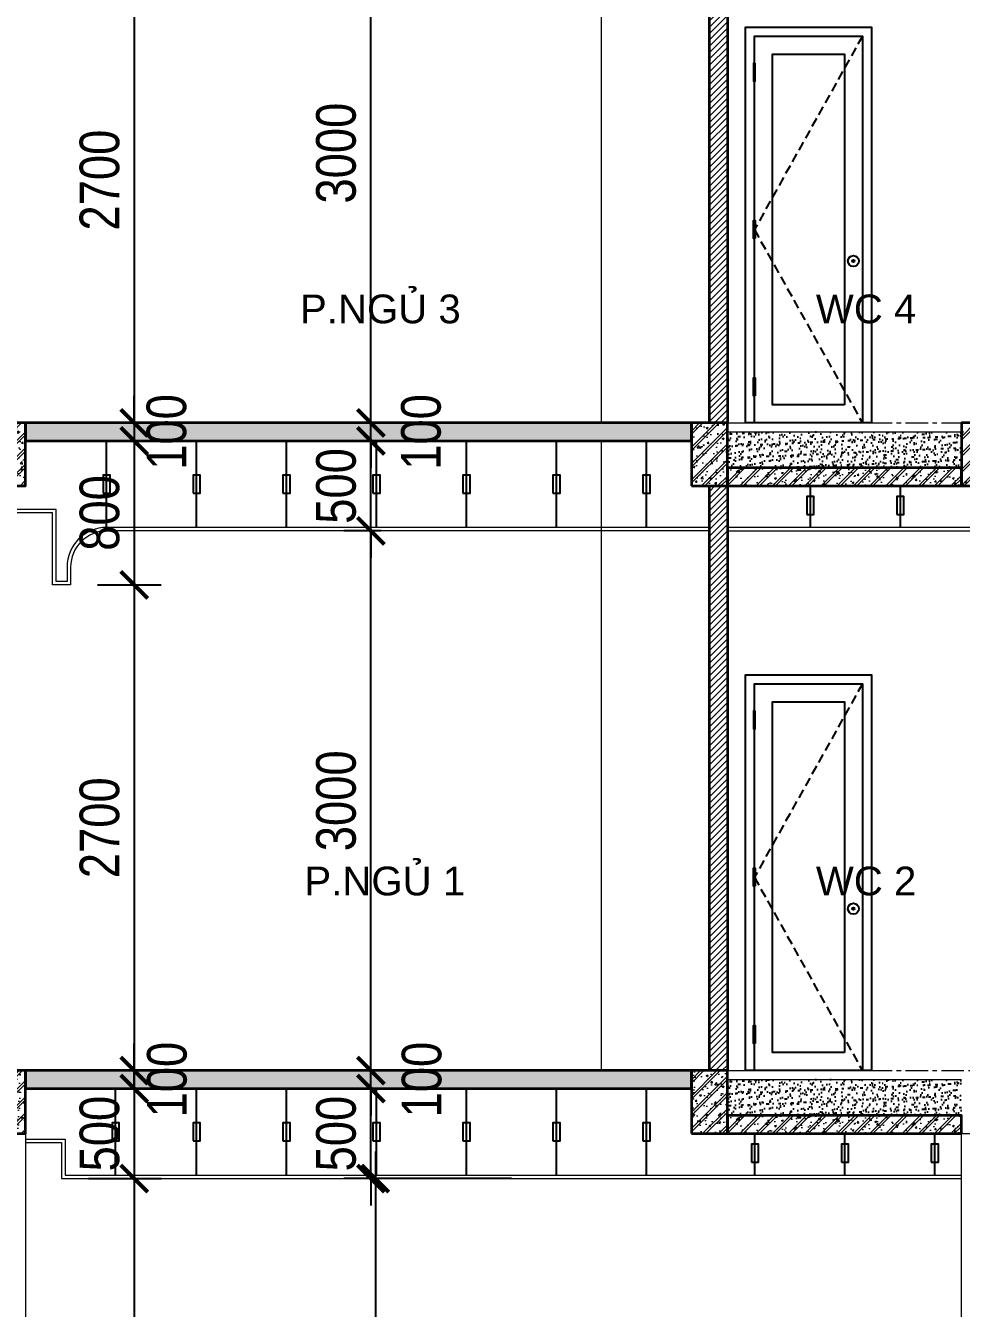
# Model space of a CAD drawing. Header units: inches. Extents: x 236662 to 497023, y -248575 to 81795.
# Drawn here: x 292118 to 297318, y -126381 to -119251 of the extents above; entities that cross this region are included whole.
import ezdxf

# ---------------------------------------------------------------- set-up
doc = ezdxf.new("R2010")
doc.units = ezdxf.units.IN
doc.header["$LTSCALE"] = 10
doc.header["$MEASUREMENT"] = 0
doc.linetypes.add('CENTER', pattern=[2, 1.25, -0.25, 0.25, -0.25])
doc.linetypes.add('HIDDEN', pattern=[0.375, 0.25, -0.125])
for name, color, linetype in [('01. HP_TEXT', 9, 'Continuous'), ('04. HP_CUA', 153, 'Continuous'), ('07. HP_KY HIEU', 43, 'Continuous'), ('08. HP_DIM', 118, 'Continuous'), ('hach', 7, 'Continuous')]:
    doc.layers.add(name, color=color, linetype=linetype)
for name, color, linetype, lineweight in [('02. HP_BE TONG', 1, 'Continuous', 35), ('03. HP_TUONG', 2, 'Continuous', 35), ('05. HP_TRUC', 251, 'CENTER', 5), ('06. HP_THAY 1', 134, 'Continuous', 15), ('06. HP_THAY 2', 147, 'Continuous', 13), ('09_HP_HATCH', 8, 'Continuous', 5)]:
    doc.layers.add(name, color=color, linetype=linetype, lineweight=lineweight)
doc.styles.add('TEXT (none)', font='arial.ttf')
doc.styles.add('text2', font='VHELVCN.TTF')
doc.dimstyles.new('AL-100', dxfattribs={"dimtxt": 220, "dimasz": 150, "dimexe": 150, "dimexo": 150, "dimgap": 80, "dimtad": 1, "dimdec": 0, "dimzin": 9, "dimtxsty": 'text2', "dimblk": 'ARCHTICK', "dimcen": 1, "dimdle": 150, "dimclrd": 256, "dimclre": 256, "dimclrt": 7, "dimadec": 0, "dimazin": 0, "dimtfac": 1, "dimtdec": 0, "dimtix": 1, "dimtmove": 2, "dimatfit": 3, "dimldrblk": 'ARCHTICK', "dimfxl": 1, "dimtolj": 1, "dimtzin": 0, "dimlwd": -1, "dimlwe": -1, "dimarcsym": 0})

# ---------------------------------------------------------------- blocks, each defined once
blk = doc.blocks.new('_ArchTick')
at = {"color": 0, "linetype": 'ByBlock', "const_width": 0.15}
blk.add_lwpolyline([(-0.5, -0.5), (0.5, 0.5)], dxfattribs=at)
blk = doc.blocks.new('*D311')
at = {"layer": '08. HP_DIM', "transparency": 16777216}
for p, q in [((294061.8, -125509.5), (294061.8, -129309.3)), ((294818.5, -125659.5), (293911.8, -125659.5)), ((294818.5, -129159.3), (293911.8, -129159.3))]:
    blk.add_line(p, q, dxfattribs=at)
at = {"layer": 'Defpoints', "color": 0, "transparency": 16777216}
for p in [(294968.5, -125659.5), (294061.8, -129159.3), (294968.5, -129159.3)]:
    blk.add_point(p, dxfattribs=at)
at = {"layer": '08. HP_DIM', "transparency": 16777216, "xscale": 150, "yscale": 150, "zscale": 150}
for p, rotation in [((294061.8, -125659.5), 90), ((294061.8, -129159.3), 270)]:
    blk.add_blockref('_ArchTick', p, dxfattribs=dict(at, rotation=rotation))
at = {"layer": '08. HP_DIM', "color": 7, "transparency": 16777216, "insert": (293869.4, -127409.4), "char_height": 220, "attachment_point": 5, "rotation": 90, "style": 'text2'}
blk.add_mtext('\\A1;3500', dxfattribs=at)
blk = doc.blocks.new('*D312')
at = {"layer": '08. HP_DIM', "transparency": 16777216}
for p, q in [((294036.8, -125159.3), (294036.8, -125009.3)), ((294568.5, -125159.3), (293886.8, -125159.3)), ((294036.8, -125659.5), (294036.8, -125159.3)), ((294818.5, -125659.5), (293886.8, -125659.5)), ((294036.8, -125659.5), (294036.8, -125809.5))]:
    blk.add_line(p, q, dxfattribs=at)
at = {"layer": 'Defpoints', "color": 0, "transparency": 16777216}
for p in [(294036.8, -125159.3), (294718.5, -125159.3), (294968.5, -125659.5)]:
    blk.add_point(p, dxfattribs=at)
at = {"layer": '08. HP_DIM', "transparency": 16777216, "xscale": 150, "yscale": 150, "zscale": 150}
for p, rotation in [((294036.8, -125159.3), 270), ((294036.8, -125659.5), 90)]:
    blk.add_blockref('_ArchTick', p, dxfattribs=dict(at, rotation=rotation))
at = {"layer": '08. HP_DIM', "color": 7, "transparency": 16777216, "insert": (293844.4, -125409.4), "char_height": 220, "attachment_point": 5, "rotation": 90, "style": 'text2'}
blk.add_mtext('\\A1;500', dxfattribs=at)
blk = doc.blocks.new('*D313')
at = {"layer": '08. HP_DIM', "transparency": 16777216}
for p, q in [((294036.8, -125059.3), (294036.8, -124909.3)), ((294568.5, -125059.3), (293886.8, -125059.3)), ((294036.8, -125159.3), (294036.8, -125059.3)), ((294568.5, -125159.3), (293886.8, -125159.3)), ((294036.8, -125159.3), (294036.8, -125309.3))]:
    blk.add_line(p, q, dxfattribs=at)
at = {"layer": 'Defpoints', "color": 0, "transparency": 16777216}
for p in [(294036.8, -125059.3), (294718.5, -125059.3), (294718.5, -125159.3)]:
    blk.add_point(p, dxfattribs=at)
at = {"layer": '08. HP_DIM', "transparency": 16777216, "xscale": 150, "yscale": 150, "zscale": 150}
for p, rotation in [((294036.8, -125059.3), 270), ((294036.8, -125159.3), 90)]:
    blk.add_blockref('_ArchTick', p, dxfattribs=dict(at, rotation=rotation))
at = {"layer": '08. HP_DIM', "color": 7, "transparency": 16777216, "insert": (294320, -125109.3), "char_height": 220, "attachment_point": 5, "rotation": 90, "style": 'text2'}
blk.add_mtext('\\A1;100', dxfattribs=at)
blk = doc.blocks.new('*D314')
at = {"layer": '08. HP_DIM', "transparency": 16777216}
for p, q in [((294036.8, -125209.3), (294036.8, -121909.5)), ((294093.5, -122059.5), (293886.8, -122059.5)), ((294568.5, -125059.3), (293886.8, -125059.3))]:
    blk.add_line(p, q, dxfattribs=at)
at = {"layer": 'Defpoints', "color": 0, "transparency": 16777216}
for p in [(294036.8, -122059.5), (294243.5, -122059.5), (294718.5, -125059.3)]:
    blk.add_point(p, dxfattribs=at)
at = {"layer": '08. HP_DIM', "transparency": 16777216, "xscale": 150, "yscale": 150, "zscale": 150}
for p, rotation in [((294036.8, -122059.5), 90), ((294036.8, -125059.3), 270)]:
    blk.add_blockref('_ArchTick', p, dxfattribs=dict(at, rotation=rotation))
at = {"layer": '08. HP_DIM', "color": 7, "transparency": 16777216, "insert": (293844.4, -123559.4), "char_height": 220, "attachment_point": 5, "rotation": 90, "style": 'text2'}
blk.add_mtext('\\A1;3000', dxfattribs=at)
blk = doc.blocks.new('*D315')
at = {"layer": '08. HP_DIM', "transparency": 16777216}
for p, q in [((294036.8, -121559.3), (294036.8, -121409.3)), ((294568.5, -121559.3), (293886.8, -121559.3)), ((294036.8, -122059.5), (294036.8, -121559.3)), ((294093.5, -122059.5), (293886.8, -122059.5)), ((294036.8, -122059.5), (294036.8, -122209.5))]:
    blk.add_line(p, q, dxfattribs=at)
at = {"layer": 'Defpoints', "color": 0, "transparency": 16777216}
for p in [(294036.8, -121559.3), (294718.5, -121559.3), (294243.5, -122059.5)]:
    blk.add_point(p, dxfattribs=at)
at = {"layer": '08. HP_DIM', "transparency": 16777216, "xscale": 150, "yscale": 150, "zscale": 150}
for p, rotation in [((294036.8, -121559.3), 270), ((294036.8, -122059.5), 90)]:
    blk.add_blockref('_ArchTick', p, dxfattribs=dict(at, rotation=rotation))
at = {"layer": '08. HP_DIM', "color": 7, "transparency": 16777216, "insert": (293844.4, -121809.4), "char_height": 220, "attachment_point": 5, "rotation": 90, "style": 'text2'}
blk.add_mtext('\\A1;500', dxfattribs=at)
blk = doc.blocks.new('*D316')
at = {"layer": '08. HP_DIM', "transparency": 16777216}
for p, q in [((294036.8, -121609.3), (294036.8, -118309.5)), ((294093.5, -118459.5), (293886.8, -118459.5)), ((294568.5, -121459.3), (293886.8, -121459.3))]:
    blk.add_line(p, q, dxfattribs=at)
at = {"layer": 'Defpoints', "color": 0, "transparency": 16777216}
for p in [(294036.8, -118459.5), (294243.5, -118459.5), (294718.5, -121459.3)]:
    blk.add_point(p, dxfattribs=at)
at = {"layer": '08. HP_DIM', "transparency": 16777216, "xscale": 150, "yscale": 150, "zscale": 150}
for p, rotation in [((294036.8, -118459.5), 90), ((294036.8, -121459.3), 270)]:
    blk.add_blockref('_ArchTick', p, dxfattribs=dict(at, rotation=rotation))
at = {"layer": '08. HP_DIM', "color": 7, "transparency": 16777216, "insert": (293844.4, -119959.4), "char_height": 220, "attachment_point": 5, "rotation": 90, "style": 'text2'}
blk.add_mtext('\\A1;3000', dxfattribs=at)
blk = doc.blocks.new('*D321')
at = {"layer": '08. HP_DIM', "transparency": 16777216}
for p, q in [((294036.8, -121459.3), (294036.8, -121309.3)), ((294586.8, -121459.3), (293886.8, -121459.3)), ((294036.8, -121559.3), (294036.8, -121459.3)), ((294568.5, -121559.3), (293886.8, -121559.3)), ((294036.8, -121559.3), (294036.8, -121709.3))]:
    blk.add_line(p, q, dxfattribs=at)
at = {"layer": 'Defpoints', "color": 0, "transparency": 16777216}
for p in [(294036.8, -121459.3), (294736.8, -121459.3), (294718.5, -121559.3)]:
    blk.add_point(p, dxfattribs=at)
at = {"layer": '08. HP_DIM', "transparency": 16777216, "xscale": 150, "yscale": 150, "zscale": 150}
for p, rotation in [((294036.8, -121459.3), 270), ((294036.8, -121559.3), 90)]:
    blk.add_blockref('_ArchTick', p, dxfattribs=dict(at, rotation=rotation))
at = {"layer": '08. HP_DIM', "color": 7, "transparency": 16777216, "insert": (294316.5, -121509.3), "char_height": 220, "attachment_point": 5, "rotation": 90, "style": 'text2'}
blk.add_mtext('\\A1;100', dxfattribs=at)
blk = doc.blocks.new('*D325')
at = {"layer": '08. HP_DIM', "transparency": 16777216}
for p, q in [((292722.4, -118609.5), (292722.4, -121609.3)), ((292518.5, -118759.5), (292872.4, -118759.5)), ((292268.5, -121459.3), (292872.4, -121459.3))]:
    blk.add_line(p, q, dxfattribs=at)
at = {"layer": 'Defpoints', "color": 0, "transparency": 16777216}
for p in [(292368.5, -118759.5), (292118.5, -121459.3), (292722.4, -121459.3)]:
    blk.add_point(p, dxfattribs=at)
at = {"layer": '08. HP_DIM', "transparency": 16777216, "xscale": 150, "yscale": 150, "zscale": 150}
for p, rotation in [((292722.4, -118759.5), 90), ((292722.4, -121459.3), 270)]:
    blk.add_blockref('_ArchTick', p, dxfattribs=dict(at, rotation=rotation))
at = {"layer": '08. HP_DIM', "color": 7, "transparency": 16777216, "insert": (292530, -120109.4), "char_height": 220, "attachment_point": 5, "rotation": 90, "style": 'text2'}
blk.add_mtext('\\A1;2700', dxfattribs=at)
blk = doc.blocks.new('*D326')
at = {"layer": '08. HP_DIM', "transparency": 16777216}
for p, q in [((292722.4, -121459.3), (292722.4, -121309.3)), ((292268.5, -121459.3), (292872.4, -121459.3)), ((292722.4, -121459.3), (292722.4, -121559.3)), ((292268.5, -121559.3), (292872.4, -121559.3)), ((292722.4, -121559.3), (292722.4, -121709.3))]:
    blk.add_line(p, q, dxfattribs=at)
at = {"layer": 'Defpoints', "color": 0, "transparency": 16777216}
for p in [(292118.5, -121459.3), (292118.5, -121559.3), (292722.4, -121559.3)]:
    blk.add_point(p, dxfattribs=at)
at = {"layer": '08. HP_DIM', "transparency": 16777216, "xscale": 150, "yscale": 150, "zscale": 150}
for p, rotation in [((292722.4, -121459.3), 270), ((292722.4, -121559.3), 90)]:
    blk.add_blockref('_ArchTick', p, dxfattribs=dict(at, rotation=rotation))
at = {"layer": '08. HP_DIM', "color": 7, "transparency": 16777216, "insert": (292902.1, -121509.3), "char_height": 220, "attachment_point": 5, "rotation": 90, "style": 'text2'}
blk.add_mtext('\\A1;100', dxfattribs=at)
blk = doc.blocks.new('*D327')
at = {"layer": '08. HP_DIM', "transparency": 16777216}
for p, q in [((292722.4, -121409.3), (292722.4, -122509.5)), ((292268.5, -121559.3), (292872.4, -121559.3)), ((292518.5, -122359.5), (292872.4, -122359.5))]:
    blk.add_line(p, q, dxfattribs=at)
at = {"layer": 'Defpoints', "color": 0, "transparency": 16777216}
for p in [(292118.5, -121559.3), (292368.5, -122359.5), (292722.4, -122359.5)]:
    blk.add_point(p, dxfattribs=at)
at = {"layer": '08. HP_DIM', "transparency": 16777216, "xscale": 150, "yscale": 150, "zscale": 150}
for p, rotation in [((292722.4, -121559.3), 90), ((292722.4, -122359.5), 270)]:
    blk.add_blockref('_ArchTick', p, dxfattribs=dict(at, rotation=rotation))
at = {"layer": '08. HP_DIM', "color": 7, "transparency": 16777216, "insert": (292530, -121959.4), "char_height": 220, "attachment_point": 5, "rotation": 90, "style": 'text2'}
blk.add_mtext('\\A1;800', dxfattribs=at)
blk = doc.blocks.new('*D328')
at = {"layer": '08. HP_DIM', "transparency": 16777216}
for p, q in [((292722.4, -122209.5), (292722.4, -125209.3)), ((292518.5, -122359.5), (292872.4, -122359.5))]:
    blk.add_line(p, q, dxfattribs=at)
at = {"layer": 'Defpoints', "color": 0, "transparency": 16777216}
for p in [(292368.5, -122359.5), (292722.4, -125059.3), (292722.4, -125059.3)]:
    blk.add_point(p, dxfattribs=at)
at = {"layer": '08. HP_DIM', "transparency": 16777216, "xscale": 150, "yscale": 150, "zscale": 150}
for p, rotation in [((292722.4, -122359.5), 90), ((292722.4, -125059.3), 270)]:
    blk.add_blockref('_ArchTick', p, dxfattribs=dict(at, rotation=rotation))
at = {"layer": '08. HP_DIM', "color": 7, "transparency": 16777216, "insert": (292530, -123709.4), "char_height": 220, "attachment_point": 5, "rotation": 90, "style": 'text2'}
blk.add_mtext('\\A1;2700', dxfattribs=at)
blk = doc.blocks.new('*D329')
at = {"layer": '08. HP_DIM', "transparency": 16777216}
for p, q in [((292722.4, -125059.3), (292722.4, -124909.3)), ((292722.4, -125059.3), (292722.4, -125159.3)), ((292722.4, -125159.3), (292722.4, -125309.3))]:
    blk.add_line(p, q, dxfattribs=at)
at = {"layer": 'Defpoints', "color": 0, "transparency": 16777216}
for p in [(292722.4, -125059.3), (292722.4, -125159.3), (292722.4, -125159.3)]:
    blk.add_point(p, dxfattribs=at)
at = {"layer": '08. HP_DIM', "transparency": 16777216, "xscale": 150, "yscale": 150, "zscale": 150}
for p, rotation in [((292722.4, -125059.3), 270), ((292722.4, -125159.3), 90)]:
    blk.add_blockref('_ArchTick', p, dxfattribs=dict(at, rotation=rotation))
at = {"layer": '08. HP_DIM', "color": 7, "transparency": 16777216, "insert": (292904.6, -125109.3), "char_height": 220, "attachment_point": 5, "rotation": 90, "style": 'text2'}
blk.add_mtext('\\A1;100', dxfattribs=at)
blk = doc.blocks.new('*D330')
at = {"layer": '08. HP_DIM', "transparency": 16777216}
for p, q in [((292722.4, -125159.3), (292722.4, -125009.3)), ((292722.4, -125159.3), (292722.4, -125659.5)), ((292468.5, -125659.5), (292872.4, -125659.5)), ((292722.4, -125659.5), (292722.4, -125809.5))]:
    blk.add_line(p, q, dxfattribs=at)
at = {"layer": 'Defpoints', "color": 0, "transparency": 16777216}
for p in [(292722.4, -125159.3), (292318.5, -125659.5), (292722.4, -125659.5)]:
    blk.add_point(p, dxfattribs=at)
at = {"layer": '08. HP_DIM', "transparency": 16777216, "xscale": 150, "yscale": 150, "zscale": 150}
for p, rotation in [((292722.4, -125159.3), 270), ((292722.4, -125659.5), 90)]:
    blk.add_blockref('_ArchTick', p, dxfattribs=dict(at, rotation=rotation))
at = {"layer": '08. HP_DIM', "color": 7, "transparency": 16777216, "insert": (292530, -125409.4), "char_height": 220, "attachment_point": 5, "rotation": 90, "style": 'text2'}
blk.add_mtext('\\A1;500', dxfattribs=at)
blk = doc.blocks.new('*D331')
at = {"layer": '08. HP_DIM', "transparency": 16777216}
for p, q in [((292722.4, -125509.5), (292722.4, -129309.3)), ((292468.5, -125659.5), (292872.4, -125659.5))]:
    blk.add_line(p, q, dxfattribs=at)
at = {"layer": 'Defpoints', "color": 0, "transparency": 16777216}
for p in [(292318.5, -125659.5), (292722.4, -129159.3), (292722.4, -129159.3)]:
    blk.add_point(p, dxfattribs=at)
at = {"layer": '08. HP_DIM', "transparency": 16777216, "xscale": 150, "yscale": 150, "zscale": 150}
for p, rotation in [((292722.4, -125659.5), 90), ((292722.4, -129159.3), 270)]:
    blk.add_blockref('_ArchTick', p, dxfattribs=dict(at, rotation=rotation))
at = {"layer": '08. HP_DIM', "color": 7, "transparency": 16777216, "insert": (292530, -127409.4), "char_height": 220, "attachment_point": 5, "rotation": 90, "style": 'text2'}
blk.add_mtext('\\A1;3500', dxfattribs=at)
blk = doc.blocks.new('ÁDASDASDWD')
at = {"layer": '09_HP_HATCH'}
h = blk.add_hatch(dxfattribs=at)
h.set_pattern_fill('CHAU-01', color=256, scale=15, pattern_type=2)
h.set_pattern_definition([(50, (-55376.965, -37444.2), (107.58903, -9.41282), [11.25, -123.75]), (355, (-55376.97, -37444.2), (-20.8127, 112.82882), [9, -99]), (100.4514, (-55368, -37444.99), (86.7764, 103.41593), [9.56103, -105.17132]), (46.1842, (-55376.97, -37414.2), (160.08616, -24.82785), [16.875, -185.625]), (96.6356, (-55363.62, -37416.27), (140.1994, 146.11768), [14.34154, -157.75695]), (351.1842, (-55376.97, -37414.2), (140.1993, 146.1178), [13.5, -148.5]), (21, (-55361.965, -37421.7), (89.53606, -60.39283), [11.25, -123.75]), (326, (-55361.97, -37421.7), (36.4973, 108.7725), [9, -99]), (71.4514, (-55354.5, -37426.73), (126.0334, 48.37957), [9.56103, -105.17132]), (37.5, (-55376.965, -37444.2), (1.823978, 49.934078), [0, -97.8, 0, -100.5, 0, -99.375]), (7.5, (-55376.965, -37444.2), (39.46043, 59.161757), [0, -57.3, 0, -95.55, 0, -37.875]), (327.5, (-55410.415, -37444.2), (80.073365, -3.38323), [0, -37.5, 0, -117, 0, -155.25]), (317.5, (-55425.415, -37444.2), (87.477925, 15.01575), [0, -48.75, 0, -77.7, 0, -110.25]), (45, (-55376.965, -37444.2), (-45.07806, 45.07806), []), (45, (-55376.965, -37425.827), (-45.07806, 45.07806), [])])
h.paths.add_polyline_path([(-100, -350), (100, -350), (100, 0), (-100, 0)])
at = {"layer": '02. HP_BE TONG'}
blk.add_lwpolyline([(-100, -350), (100, -350), (100, 0), (-100, 0)], close=True, dxfattribs=at)
blk = doc.blocks.new('*U310')
at = {"ltscale": 20}
h = blk.add_hatch(dxfattribs=at)
h.set_pattern_fill('_USER', color=8, scale=34, angle=32.99202, style=0, pattern_type=0)
h.set_pattern_definition([(180, (55, 2000), (2e-12, -34), [])])
h.paths.add_polyline_path([(55, 2000), (45, 2000), (45, 1900), (55, 1900)])
h = blk.add_hatch(dxfattribs=at)
h.set_pattern_fill('_USER', color=8, scale=34, angle=32.99202, style=0, pattern_type=0)
h.set_pattern_definition([(180, (55, 1025), (4e-12, 34), [])])
h.paths.add_polyline_path([(55, 1025), (45, 1025), (45, 1125), (55, 1125)])
h = blk.add_hatch(dxfattribs=at)
h.set_pattern_fill('_USER', color=8, scale=34, angle=32.99202, style=0, pattern_type=0)
h.set_pattern_definition([(180, (55, 150), (4e-12, 34), [])])
h.paths.add_polyline_path([(55, 150), (45, 150), (45, 250), (55, 250)])
for points in [[(50, 0), (0, 0), (0, 2200), (700, 2200), (700, 0), (650, 0)], [(50, 2000), (50, 2150), (650, 2150), (650, 0), (50, 0), (50, 150)], [(50, 1125), (50, 1900)], [(50, 250), (50, 1025)]]:
    blk.add_lwpolyline(points)
at = {"color": 8, "linetype": 'HIDDEN', "ltscale": 20}
blk.add_lwpolyline([(650, 2150), (50, 1075), (650, 0)], dxfattribs=at)
for points in [[(55, 2000), (45, 2000), (45, 1900), (55, 1900)], [(550, 100), (150, 100), (150, 2050), (550, 2050)], [(55, 1025), (45, 1025), (45, 1125), (55, 1125)], [(55, 150), (45, 150), (45, 250), (55, 250)]]:
    blk.add_lwpolyline(points, close=True)
for radius in [30, 7]:
    blk.add_circle((600, 900), radius)
blk = doc.blocks.new('MATCAT 1-1')
at = {"layer": '09_HP_HATCH'}
h = blk.add_hatch(dxfattribs=at)
h.set_pattern_fill('ANSI31', color=8, scale=200)
h.paths.add_polyline_path([(-10900, 11150), (-11000, 11150), (-11000, 7900), (-10900, 7900)])
h.paths.add_polyline_path([(-9400, 11150), (-9500, 11150), (-9500, 7900), (-9400, 7900)])
h.paths.add_polyline_path([(-10900, 7550), (-11000, 7550), (-11000, 4300), (-10900, 4300)])
h.paths.add_polyline_path([(-9400, 7600), (-9500, 7600), (-9500, 4300), (-9400, 4300)])
h = blk.add_hatch(dxfattribs=at)
h.set_pattern_fill('CHAU-01', color=256, scale=15, pattern_type=2)
h.set_pattern_definition([(50, (-151986.48, -71041.05), (107.589027, -9.41282), [11.25, -123.75]), (355, (-151986.48, -71041.05), (-20.8127, 112.82882), [9, -99]), (100.4514, (-151977.52, -71041.83), (86.77641, 103.41593), [9.56103, -105.17132]), (46.1842, (-151986.48, -71011.05), (160.08616, -24.82785), [16.875, -185.625]), (96.6356, (-151973.14, -71013.12), (140.1994, 146.11768), [14.34154, -157.75695]), (351.1842, (-151986.48, -71011.05), (140.1993, 146.11779), [13.5, -148.5]), (21, (-151971.48, -71018.55), (89.53606, -60.392834), [11.25, -123.75]), (326, (-151971.48, -71018.55), (36.4973, 108.77251), [9, -99]), (71.4514, (-151964.02, -71023.58), (126.033394, 48.379575), [9.56103, -105.17132]), (37.5, (-151986.483, -71041.05), (1.823978, 49.934078), [0, -97.8, 0, -100.5, 0, -99.375]), (7.5, (-151986.483, -71041.05), (39.46043, 59.161757), [0, -57.3, 0, -95.55, 0, -37.875]), (327.5, (-152019.933, -71041.05), (80.073365, -3.383231), [0, -37.5, 0, -117, 0, -155.25]), (317.5, (-152034.93, -71041.05), (87.477925, 15.015747), [0, -48.75, 0, -77.7, 0, -110.25]), (45, (-151986.483, -71041.05), (-45.078057, 45.078057), []), (45, (-151986.483, -71022.674), (-45.078057, 45.078057), [])])
h.paths.add_polyline_path([(-14800, 7900), (-14800, 7800), (-11100, 7800), (-11100, 7900)])
h = blk.add_hatch(dxfattribs=at)
h.set_pattern_fill('CHAU-01', color=256, scale=15, pattern_type=2)
h.set_pattern_definition([(50, (-150586.48, -71291.05), (107.589027, -9.41282), [11.25, -123.75]), (355, (-150586.48, -71291.05), (-20.8127, 112.82882), [9, -99]), (100.4514, (-150577.52, -71291.83), (86.77641, 103.41593), [9.56103, -105.17132]), (46.1842, (-150586.48, -71261.05), (160.08616, -24.82785), [16.875, -185.625]), (96.6356, (-150573.14, -71263.12), (140.1994, 146.11768), [14.34154, -157.75695]), (351.1842, (-150586.48, -71261.05), (140.1993, 146.11779), [13.5, -148.5]), (21, (-150571.48, -71268.55), (89.53606, -60.392834), [11.25, -123.75]), (326, (-150571.48, -71268.55), (36.4973, 108.77251), [9, -99]), (71.4514, (-150564.02, -71273.58), (126.033394, 48.379575), [9.56103, -105.17132]), (37.5, (-150586.483, -71291.05), (1.823978, 49.934078), [0, -97.8, 0, -100.5, 0, -99.375]), (7.5, (-150586.483, -71291.05), (39.46043, 59.161757), [0, -57.3, 0, -95.55, 0, -37.875]), (327.5, (-150619.933, -71291.05), (80.073365, -3.383231), [0, -37.5, 0, -117, 0, -155.25]), (317.5, (-150634.93, -71291.05), (87.477925, 15.015747), [0, -48.75, 0, -77.7, 0, -110.25]), (45, (-150586.483, -71291.05), (-45.078057, 45.078057), []), (45, (-150586.483, -71272.674), (-45.078057, 45.078057), [])])
h.paths.add_polyline_path([(-10900, 7650), (-10900, 7550), (-9600, 7550), (-9600, 7650)])
h = blk.add_hatch(dxfattribs=at)
h.set_pattern_fill('CHAU-01', color=256, scale=15, pattern_type=2)
h.set_pattern_definition([(50, (-151986.48, -74641.05), (107.589027, -9.41282), [11.25, -123.75]), (355, (-151986.48, -74641.05), (-20.8127, 112.82882), [9, -99]), (100.4514, (-151977.52, -74641.83), (86.77641, 103.41593), [9.56103, -105.17132]), (46.1842, (-151986.48, -74611.05), (160.08616, -24.82785), [16.875, -185.625]), (96.6356, (-151973.14, -74613.12), (140.1994, 146.11768), [14.34154, -157.75695]), (351.1842, (-151986.48, -74611.05), (140.1993, 146.11779), [13.5, -148.5]), (21, (-151971.48, -74618.55), (89.53606, -60.392834), [11.25, -123.75]), (326, (-151971.48, -74618.55), (36.4973, 108.77251), [9, -99]), (71.4514, (-151964.02, -74623.58), (126.033394, 48.379575), [9.56103, -105.17132]), (37.5, (-151986.483, -74641.05), (1.823978, 49.934078), [0, -97.8, 0, -100.5, 0, -99.375]), (7.5, (-151986.483, -74641.05), (39.46043, 59.161757), [0, -57.3, 0, -95.55, 0, -37.875]), (327.5, (-152019.933, -74641.05), (80.073365, -3.383231), [0, -37.5, 0, -117, 0, -155.25]), (317.5, (-152034.93, -74641.05), (87.477925, 15.015747), [0, -48.75, 0, -77.7, 0, -110.25]), (45, (-151986.483, -74641.05), (-45.078057, 45.078057), []), (45, (-151986.483, -74622.674), (-45.078057, 45.078057), [])])
h.paths.add_polyline_path([(-14800, 4300), (-14800, 4200), (-11100, 4200), (-11100, 4300)])
h = blk.add_hatch(dxfattribs=at)
h.set_pattern_fill('CHAU-01', color=256, scale=15, pattern_type=2)
h.set_pattern_definition([(50, (-150586.48, -74891.05), (107.589027, -9.41282), [11.25, -123.75]), (355, (-150586.48, -74891.05), (-20.8127, 112.82882), [9, -99]), (100.4514, (-150577.52, -74891.83), (86.77641, 103.41593), [9.56103, -105.17132]), (46.1842, (-150586.48, -74861.05), (160.08616, -24.82785), [16.875, -185.625]), (96.6356, (-150573.14, -74863.12), (140.1994, 146.11768), [14.34154, -157.75695]), (351.1842, (-150586.48, -74861.05), (140.1993, 146.11779), [13.5, -148.5]), (21, (-150571.48, -74868.55), (89.53606, -60.392834), [11.25, -123.75]), (326, (-150571.48, -74868.55), (36.4973, 108.77251), [9, -99]), (71.4514, (-150564.02, -74873.58), (126.033394, 48.379575), [9.56103, -105.17132]), (37.5, (-150586.483, -74891.05), (1.823978, 49.934078), [0, -97.8, 0, -100.5, 0, -99.375]), (7.5, (-150586.483, -74891.05), (39.46043, 59.161757), [0, -57.3, 0, -95.55, 0, -37.875]), (327.5, (-150619.933, -74891.05), (80.073365, -3.383231), [0, -37.5, 0, -117, 0, -155.25]), (317.5, (-150634.93, -74891.05), (87.477925, 15.015747), [0, -48.75, 0, -77.7, 0, -110.25]), (45, (-150586.483, -74891.05), (-45.078057, 45.078057), []), (45, (-150586.483, -74872.674), (-45.078057, 45.078057), [])])
h.paths.add_polyline_path([(-10900, 4050), (-10900, 3950), (-9600, 3950), (-9600, 4050)])
at = {"layer": 'hach'}
h = blk.add_hatch(dxfattribs=at)
h.set_pattern_fill('AR-SAND', color=8, scale=25, angle=45)
h.set_pattern_definition([(82.5, (-9400, 1539), (-35.17533, 32.94818), [0, -38, 0, -42.5, 0, -40.625]), (52.5, (-9400, 1539), (-18.60344, 81.1745), [0, -20.5, 0, -34.25, 0, -13.125]), (12.5, (-9421.744, 1517.256), (54.95073, 55.1508), [0, -12.5, 0, -45, 0, -58.75]), (2.5, (-9421.744, 1517.256), (37.62605, 68.6566), [0, -6.25, 0, -29.5, 0, -33.75])])
h.paths.add_polyline_path([(-9600, 7850), (-10900, 7850), (-10900, 7650), (-9600, 7650)])
h = blk.add_hatch(dxfattribs=at)
h.set_pattern_fill('AR-SAND', color=8, scale=25, angle=45)
h.set_pattern_definition([(82.5, (-9400, -2061), (-35.17533, 32.94818), [0, -38, 0, -42.5, 0, -40.625]), (52.5, (-9400, -2061), (-18.60344, 81.1745), [0, -20.5, 0, -34.25, 0, -13.125]), (12.5, (-9421.744, -2082.744), (54.95073, 55.1508), [0, -12.5, 0, -45, 0, -58.75]), (2.5, (-9421.744, -2082.744), (37.62605, 68.6566), [0, -6.25, 0, -29.5, 0, -33.75])])
h.paths.add_polyline_path([(-9600, 4250), (-10900, 4250), (-10900, 4050), (-9600, 4050)])
at = {"layer": '02. HP_BE TONG'}
for points in [[(-14800, 7900), (-14800, 7800), (-11100, 7800), (-11100, 7900)], [(-10900, 7650), (-10900, 7550), (-9600, 7550), (-9600, 7650)], [(-14800, 4300), (-14800, 4200), (-11100, 4200), (-11100, 4300)], [(-10900, 4050), (-10900, 3950), (-9600, 3950), (-9600, 4050)]]:
    blk.add_lwpolyline(points, close=True, dxfattribs=at)
at = {"layer": '03. HP_TUONG'}
for points in [[(-11000, 11150), (-10900, 11150), (-10900, 7900), (-11000, 7900)], [(-11000, 7550), (-10900, 7550), (-10900, 4300), (-11000, 4300)]]:
    blk.add_lwpolyline(points, close=True, dxfattribs=at)
at = {"layer": '06. HP_THAY 1'}
for p, q in [((-11600, 7900), (-11600, 11400)), ((-11600, 4300), (-11600, 7800))]:
    blk.add_line(p, q, dxfattribs=at)
for points in [[(-15000, 3950), (-14800, 3950), (-14800, 200), (-15000, 200)], [(-9600, 3950), (-9400, 3950), (-9400, 200), (-9600, 200)]]:
    blk.add_lwpolyline(points, close=True, dxfattribs=at)
at = {"layer": '06. HP_THAY 2'}
for p, q in [((-10900, 7850), (-9600, 7850)), ((-10900, 4250), (-9600, 4250))]:
    blk.add_line(p, q, dxfattribs=at)
for points in [[(-11000, 7319.7), (-14350, 7319.7, 0.414214), (-14570, 7099.7), (-14570, 7019.7), (-14630, 7019.7), (-14630, 7419.7), (-14850, 7419.7)], [(-11000, 7299.7), (-14350, 7299.7, 0.414214), (-14550, 7099.7), (-14550, 6999.7), (-14650, 6999.7), (-14650, 7399.7), (-14850, 7399.7)]]:
    blk.add_lwpolyline(points, format="xyb", dxfattribs=at)
blk.add_lwpolyline([(-10900, 7299.7), (-9500, 7299.7), (-9500, 7319.7), (-10900, 7319.7)], close=True, dxfattribs=at)
for points in [[(-14800, 3919.7), (-14580, 3919.7), (-14580, 3719.7), (-9600, 3719.7)], [(-14800, 3899.7), (-14600, 3899.7), (-14600, 3699.7), (-9600, 3699.7)]]:
    blk.add_lwpolyline(points, dxfattribs=at)
at = {"layer": '07. HP_KY HIEU'}
for p, q in [((-14350, 7319.7), (-14350, 7800)), ((-13850, 7319.7), (-13850, 7800)), ((-13350, 7319.7), (-13350, 7800)), ((-12850, 7319.7), (-12850, 7800)), ((-12350, 7319.7), (-12350, 7800)), ((-11850, 7319.7), (-11850, 7800)), ((-11350, 7319.7), (-11350, 7800)), ((-10439, 7319.7), (-10439, 7550)), ((-9939, 7319.7), (-9939, 7550)), ((-14300, 3719.7), (-14300, 4200)), ((-13850, 3719.7), (-13850, 4200)), ((-13350, 3719.7), (-13350, 4200)), ((-12850, 3719.7), (-12850, 4200)), ((-12350, 3719.7), (-12350, 4200)), ((-11850, 3719.7), (-11850, 4200)), ((-11350, 3719.7), (-11350, 4200)), ((-10746.8, 3719.7), (-10746.8, 3950)), ((-10246.8, 3719.7), (-10246.8, 3950)), ((-9746.8, 3719.7), (-9746.8, 3950))]:
    blk.add_line(p, q, dxfattribs=at)
for points in [[(-14370, 7509.9), (-14330, 7509.9), (-14330, 7609.9), (-14370, 7609.9)], [(-13870, 7509.9), (-13830, 7509.9), (-13830, 7609.9), (-13870, 7609.9)], [(-13370, 7509.9), (-13330, 7509.9), (-13330, 7609.9), (-13370, 7609.9)], [(-12870, 7509.9), (-12830, 7509.9), (-12830, 7609.9), (-12870, 7609.9)], [(-12370, 7509.9), (-12330, 7509.9), (-12330, 7609.9), (-12370, 7609.9)], [(-11870, 7509.9), (-11830, 7509.9), (-11830, 7609.9), (-11870, 7609.9)], [(-11370, 7509.9), (-11330, 7509.9), (-11330, 7609.9), (-11370, 7609.9)], [(-10459, 7391.9), (-10419, 7391.9), (-10419, 7491.9), (-10459, 7491.9)], [(-9959, 7391.9), (-9919, 7391.9), (-9919, 7491.9), (-9959, 7491.9)], [(-14320, 3909.9), (-14280, 3909.9), (-14280, 4009.9), (-14320, 4009.9)], [(-13870, 3909.9), (-13830, 3909.9), (-13830, 4009.9), (-13870, 4009.9)], [(-13370, 3909.9), (-13330, 3909.9), (-13330, 4009.9), (-13370, 4009.9)], [(-12870, 3909.9), (-12830, 3909.9), (-12830, 4009.9), (-12870, 4009.9)], [(-12370, 3909.9), (-12330, 3909.9), (-12330, 4009.9), (-12370, 4009.9)], [(-11870, 3909.9), (-11830, 3909.9), (-11830, 4009.9), (-11870, 4009.9)], [(-11370, 3909.9), (-11330, 3909.9), (-11330, 4009.9), (-11370, 4009.9)], [(-10766.8, 3791.9), (-10726.8, 3791.9), (-10726.8, 3891.9), (-10766.8, 3891.9)], [(-10266.8, 3791.9), (-10226.8, 3791.9), (-10226.8, 3891.9), (-10266.8, 3891.9)], [(-9766.8, 3791.9), (-9726.8, 3791.9), (-9726.8, 3891.9), (-9766.8, 3891.9)]]:
    blk.add_lwpolyline(points, close=True, dxfattribs=at)
at = {"layer": '04. HP_CUA'}
for p in [(-10800, 7900), (-10800, 4300)]:
    blk.add_blockref('*U310', p, dxfattribs=at)
at = {"layer": '06. HP_THAY 1'}
for p in [(-14900, 7900), (-11000, 7900), (-9500, 7900), (-14900, 4300), (-11000, 4300)]:
    blk.add_blockref('ÁDASDASDWD', p, dxfattribs=at)
at = {"layer": '01. HP_TEXT', "style": 'TEXT (none)'}
for s, p in [('P.NGỦ 3', (-13275.5, 8453.9)), ('WC 4', (-10408.5, 8453.9)), ('P.NGỦ 1', (-13251.1, 5274)), ('WC 2', (-10408.5, 5274))]:
    blk.add_text(s, height=159.88, dxfattribs=at).set_placement(p)

msp = doc.modelspace()

# ---------------------------------------------------------------- linework, layer by layer
at = {"layer": '05. HP_TRUC', "ltscale": 10}
for p, q in [((286808.2, -121459.3), (299230.1, -121459.3)), ((286808.2, -121459.3), (299230.1, -121459.3)), ((286808.2, -125059.3), (299230.1, -125059.3)), ((286808.2, -125059.3), (299230.1, -125059.3))]:
    msp.add_line(p, q, dxfattribs=at)

# ---------------------------------------------------------------- block references
msp.add_blockref('MATCAT 1-1', (306918.5, -129359.3))

# ---------------------------------------------------------------- dimensions: what is measured, and where the dimension line sits
at = {"layer": '08. HP_DIM'}
for base, p1, p2, picture, middle in [((294036.8, -118459.5), (294718.5, -121459.3), (294243.5, -118459.5), '*D316', (293844.4, -119959.4)), ((292722.4, -121459.3), (292368.5, -118759.5), (292118.5, -121459.3), '*D325', (292530, -120109.4)), ((292722.4, -122359.5), (292118.5, -121559.3), (292368.5, -122359.5), '*D327', (292530, -121959.4)), ((294036.8, -121559.3), (294243.5, -122059.5), (294718.5, -121559.3), '*D315', (293844.4, -121809.4)), ((294036.8, -122059.5), (294718.5, -125059.3), (294243.5, -122059.5), '*D314', (293844.4, -123559.4)), ((292722.4, -125059.3), (292368.5, -122359.5), (292722.4, -125059.3), '*D328', (292530, -123709.4)), ((292722.4, -125659.5), (292722.4, -125159.3), (292318.5, -125659.5), '*D330', (292530, -125409.4)), ((294036.8, -125159.3), (294968.5, -125659.5), (294718.5, -125159.3), '*D312', (293844.4, -125409.4)), ((292722.4, -129159.3), (292318.5, -125659.5), (292722.4, -129159.3), '*D331', (292530, -127409.4)), ((294061.8, -129159.3), (294968.5, -125659.5), (294968.5, -129159.3), '*D311', (293869.4, -127409.4))]:
    dim = msp.add_linear_dim(base=base, p1=p1, p2=p2, angle=90, dimstyle='AL-100', dxfattribs=at)
    dim.commit()
    dim.dimension.update_dxf_attribs({"geometry": picture, "text_midpoint": middle})
for base, p1, p2, picture, middle in [((292722.4, -121559.3), (292118.5, -121459.3), (292118.5, -121559.3), '*D326', (292902.1, -121509.3)), ((294036.8, -121459.3), (294718.5, -121559.3), (294736.8, -121459.3), '*D321', (294316.5, -121509.3)), ((292722.4, -125159.3), (292722.4, -125059.3), (292722.4, -125159.3), '*D329', (292904.6, -125109.3)), ((294036.8, -125059.3), (294718.5, -125159.3), (294718.5, -125059.3), '*D313', (294320, -125109.3))]:
    dim = msp.add_linear_dim(base=base, p1=p1, p2=p2, angle=90, dimstyle='AL-100', dxfattribs=at)
    dim.commit()
    dim.dimension.update_dxf_attribs({"geometry": picture, "text_midpoint": middle, "dimtype": 160})

doc.saveas('drawing.dxf')
